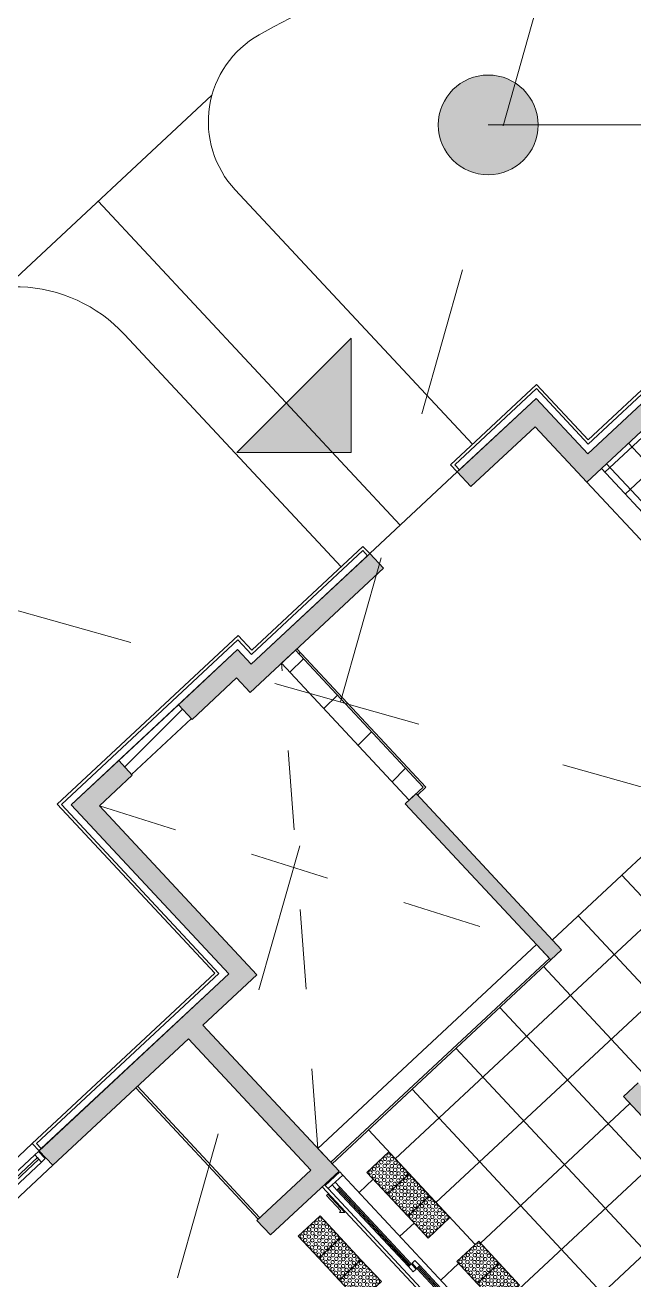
# Model space of a CAD drawing. Header units: millimetres. Extents: x -71377 to 516042, y -145869 to 441446.
# Drawn here: x 252281 to 258385, y 69439 to 82014 of the extents above; entities that cross this region are included whole.
import ezdxf

# ---------------------------------------------------------------- set-up
doc = ezdxf.new("R2010")
doc.units = ezdxf.units.MM
doc.header["$LTSCALE"] = 1000
doc.linetypes.add('_점선_M_', pattern=[3, 1.5, -1.5])
doc.linetypes.add('_점선_S_', pattern=[1.6, 0.8, -0.8])
for name, color, linetype, lineweight in [('06', 6, 'Continuous', 5), ('A-detl', 7, 'Continuous', 5), ('A-door', 4, 'Continuous', 5), ('A-door-hdln', 8, 'Continuous', 5), ('A-ele-8', 8, 'Continuous', 5), ('A-fnsh', 5, 'Continuous', 5), ('A-glas', 5, 'Continuous', 5), ('A-glas-hdln', 8, 'Continuous', 5), ('A-hat', 251, 'Continuous', 5), ('A-insu', 251, 'Continuous', 5), ('A-text-1', 3, 'Continuous', 5), ('A-text-2', 7, 'Continuous', 5), ('A-wind', 4, 'Continuous', 5), ('A-wind-hdln', 8, 'Continuous', 5), ('A_bwall', 3, 'Continuous', 5), ('A_cwall', 2, 'Continuous', 5), ('A_fnsh', 5, 'Continuous', 5), ('A_fnsh-4', 4, 'Continuous', 5), ('AA_dash_M_', 7, '_점선_M_', 5), ('AA_오픈', 8, '_점선_S_', 5), ('AA_점형블럭', 8, 'Continuous', 5), ('조경라인_dwg', 8, 'Continuous', 5)]:
    doc.layers.add(name, color=color, linetype=linetype, lineweight=lineweight)
pattern_1 = [(45, (165969.5, 243949.9), (-353.5534, 353.5534), [])]

# ---------------------------------------------------------------- blocks, each defined once
blk = doc.blocks.new('자동문편개형_로비폰_ - _A_ASD_24x23-7871171-지반층 배치도')
at = {"layer": 'A-detl', "lineweight": 9}
for p, q in [((-865, -125), (-1115, -125)), ((-1115, -125), (-1115, -145)), ((-905, -165), (-865, -125)), ((-1115, -145), (-905, -145)), ((-905, -145), (-905, -165))]:
    blk.add_line(p, q, dxfattribs=at)
at = {"layer": 'A-door'}
for p, q in [((-1155, 115), (-1200, 115)), ((-1200, 115), (-1200, -85)), ((-1155, -85), (-1155, 115)), ((-1085, 10), (-1155, 10)), ((-1155, 10), (-1155, -30)), ((-1085, -30), (-1085, 10)), ((35, 60), (-35, 60)), ((-35, 60), (-35, 20)), ((-35, 20), (35, 20)), ((35, 10), (-35, 10)), ((-35, 10), (-35, -30)), ((35, 20), (35, 60)), ((35, -30), (35, 10)), ((710, 90), (410, 90)), ((410, 90), (410, 60)), ((410, 60), (710, 60)), ((710, 60), (710, 90)), ((1155, 60), (1085, 60)), ((1085, 60), (1085, 20)), ((1085, 20), (1155, 20)), ((1200, 115), (1155, 115)), ((1155, 115), (1155, -85)), ((1155, 20), (1155, 60)), ((1200, -85), (1200, 115)), ((-1200, -85), (-1155, -85)), ((-1155, -30), (-1085, -30)), ((-35, -30), (35, -30)), ((1155, -85), (1200, -85))]:
    blk.add_line(p, q, dxfattribs=at)
at = {"layer": 'A-door-hdln'}
for p, q in [((-1155, 115), (1155, 115)), ((-35, 10), (-1085, 10)), ((410, 60), (35, 60)), ((35, 20), (1085, 20)), ((1085, 60), (710, 60)), ((-1155, -85), (1155, -85)), ((-1085, -30), (-35, -30))]:
    blk.add_line(p, q, dxfattribs=at)
at = {"layer": 'A-glas'}
for p, q in [((-35, -4), (-1085, -4)), ((-1085, -4), (-1085, -16)), ((-1085, -16), (-35, -16)), ((-35, -16), (-35, -4))]:
    blk.add_line(p, q, dxfattribs=at)
at = {"layer": 'A-glas-hdln'}
for p, q in [((1085, 46), (35, 46)), ((35, 34), (1085, 34))]:
    blk.add_line(p, q, dxfattribs=at)
blk = doc.blocks.new('점자블럭_원형_개수_ - 점자블럭_원형_개수_-V12-지반층 배치도')
at = {"layer": 'AA_점형블럭'}
for p, q in [((300, 0), (0, 0)), ((0, 0), (0, -300)), ((300, -300), (300, 0)), ((600, 0), (300, 0)), ((300, 0), (300, -300)), ((600, -300), (600, 0)), ((0, -300), (300, -300)), ((300, -300), (600, -300))]:
    blk.add_line(p, q, dxfattribs=at)
for centre, start, end in [((25, -25), 0, 180), ((25, -25), 0, 180), ((25, -25), 120, 180), ((25, -25), 120, 180), ((25, -25), 180, 360), ((25, -25), 180, 0), ((25, -25), 180, 360), ((25, -25), 180, 0), ((25, -75), 0, 180), ((25, -75), 0, 180), ((25, -75), 0, 180), ((25, -75), 0, 180), ((25, -75), 180, 360), ((25, -75), 180, 0), ((25, -75), 180, 360), ((25, -75), 180, 0), ((25, -125), 0, 180), ((25, -125), 0, 180), ((25, -125), 0, 180), ((25, -125), 0, 180), ((25, -125), 180, 360), ((25, -125), 180, 0), ((25, -125), 180, 360), ((25, -125), 180, 0), ((25, -25), 15, 90), ((25, -25), 15, 90), ((75, -25), 0, 180), ((75, -25), 0, 180), ((75, -25), 0, 180), ((75, -25), 0, 180), ((75, -25), 180, 360), ((75, -25), 180, 0), ((75, -25), 180, 360), ((75, -25), 180, 0), ((75, -75), 0, 180), ((75, -75), 0, 180), ((75, -75), 0, 180), ((75, -75), 0, 180), ((75, -75), 180, 360), ((75, -75), 180, 0), ((75, -75), 180, 360), ((75, -75), 180, 0), ((75, -125), 0, 180), ((75, -125), 0, 180), ((75, -125), 0, 180), ((75, -125), 0, 180), ((75, -125), 180, 360), ((75, -125), 180, 0), ((75, -125), 180, 360), ((75, -125), 180, 0), ((125, -25), 0, 180), ((125, -25), 0, 180), ((125, -25), 0, 180), ((125, -25), 0, 180), ((125, -25), 180, 360), ((125, -25), 180, 0), ((125, -25), 180, 360), ((125, -25), 180, 0), ((125, -75), 0, 180), ((125, -75), 0, 180), ((125, -75), 0, 180), ((125, -75), 0, 180), ((125, -75), 180, 360), ((125, -75), 180, 0), ((125, -75), 180, 360), ((125, -75), 180, 0), ((125, -125), 0, 180), ((125, -125), 0, 180), ((125, -125), 0, 180), ((125, -125), 0, 180), ((125, -125), 180, 360), ((125, -125), 180, 0), ((125, -125), 180, 360), ((125, -125), 180, 0), ((175, -25), 0, 180), ((175, -25), 0, 180), ((175, -25), 180, 360), ((175, -25), 180, 360), ((175, -75), 0, 180), ((175, -75), 0, 180), ((175, -75), 0, 180), ((175, -75), 0, 180), ((175, -75), 180, 360), ((175, -75), 180, 0), ((175, -75), 180, 360), ((175, -75), 180, 0), ((175, -125), 0, 180), ((175, -125), 0, 180), ((175, -125), 0, 180), ((175, -125), 0, 180), ((175, -125), 180, 360), ((175, -125), 180, 0), ((175, -125), 180, 360), ((175, -125), 180, 0), ((175, -25), 0, 150), ((175, -25), 0, 150), ((175, -25), 210, 240), ((175, -25), 210, 240), ((175, -25), 300, 0), ((175, -25), 300, 0), ((225, -25), 0, 180), ((225, -25), 0, 180), ((225, -25), 180, 360), ((225, -25), 180, 360), ((225, -75), 180, 360), ((225, -125), 180, 360), ((225, -75), 0, 180), ((225, -75), 0, 180), ((225, -75), 0, 180), ((225, -75), 0, 180), ((225, -75), 180, 360), ((225, -75), 180, 0), ((225, -75), 180, 0), ((225, -125), 0, 180), ((225, -125), 0, 180), ((225, -125), 0, 180), ((225, -125), 0, 180), ((225, -125), 180, 360), ((225, -125), 180, 0), ((225, -125), 180, 0), ((225, -25), 0, 150), ((225, -25), 0, 150), ((225, -25), 210, 240), ((225, -25), 210, 240), ((225, -25), 300, 0), ((225, -25), 300, 0), ((275, -25), 0, 180), ((275, -25), 0, 180), ((275, -25), 180, 360), ((275, -25), 180, 360), ((275, -75), 0, 180), ((275, -125), 0, 180), ((275, -75), 0, 180), ((275, -75), 0, 180), ((275, -75), 0, 180), ((275, -75), 180, 360), ((275, -75), 180, 0), ((275, -75), 180, 360), ((275, -75), 180, 0), ((275, -125), 0, 180), ((275, -125), 0, 180), ((275, -125), 0, 180), ((275, -125), 180, 360), ((275, -125), 180, 0), ((275, -125), 180, 360), ((275, -125), 180, 0), ((275, -25), 0, 150), ((275, -25), 0, 150), ((275, -25), 210, 240), ((275, -25), 210, 240), ((275, -25), 300, 0), ((275, -25), 300, 0), ((325, -25), 0, 180), ((325, -25), 90, 180), ((325, -25), 0, 180), ((325, -25), 90, 180), ((325, -25), 180, 360), ((325, -25), 180, 345), ((325, -25), 180, 360), ((325, -25), 180, 345), ((325, -75), 0, 180), ((325, -75), 180, 360), ((325, -125), 90, 180), ((325, -125), 0, 180), ((325, -125), 180, 360), ((325, -125), 180, 345), ((325, -75), 0, 180), ((325, -75), 90, 180), ((325, -75), 90, 180), ((325, -75), 180, 345), ((325, -75), 180, 360), ((325, -75), 180, 345), ((325, -125), 0, 180), ((325, -125), 90, 180), ((325, -125), 180, 360), ((325, -125), 180, 345), ((325, -25), 30, 60), ((325, -25), 30, 60), ((325, -75), 30, 60), ((325, -75), 30, 60), ((325, -125), 30, 60), ((325, -125), 30, 60), ((375, -25), 0, 180), ((375, -25), 90, 180), ((375, -25), 0, 180), ((375, -25), 90, 180), ((375, -25), 180, 360), ((375, -25), 180, 345), ((375, -25), 180, 360), ((375, -25), 180, 345), ((375, -75), 0, 180), ((375, -75), 0, 180), ((375, -125), 0, 180), ((375, -125), 180, 360), ((375, -75), 90, 180), ((375, -75), 90, 180), ((375, -75), 180, 360), ((375, -75), 180, 345), ((375, -75), 180, 360), ((375, -75), 180, 345), ((375, -125), 0, 180), ((375, -125), 90, 180), ((375, -125), 90, 180), ((375, -125), 180, 360), ((375, -125), 180, 345), ((375, -125), 180, 345), ((375, -25), 30, 60), ((375, -25), 30, 60), ((375, -75), 30, 60), ((375, -75), 30, 60), ((375, -125), 30, 60), ((375, -125), 30, 60), ((425, -25), 0, 180), ((425, -25), 90, 180), ((425, -25), 0, 180), ((425, -25), 90, 180), ((425, -25), 180, 360), ((425, -25), 180, 345), ((425, -25), 180, 0), ((425, -25), 180, 345), ((425, -75), 0, 180), ((425, -75), 0, 180), ((425, -125), 0, 180), ((425, -125), 0, 180), ((425, -75), 90, 180), ((425, -75), 90, 180), ((425, -75), 180, 360), ((425, -75), 180, 345), ((425, -75), 180, 0), ((425, -75), 180, 345), ((425, -125), 90, 180), ((425, -125), 90, 180), ((425, -125), 180, 360), ((425, -125), 180, 345), ((425, -125), 180, 360), ((425, -125), 180, 345), ((425, -25), 30, 60), ((425, -25), 30, 60), ((425, -75), 30, 60), ((425, -75), 30, 60), ((425, -125), 30, 60), ((425, -125), 30, 60), ((475, -25), 0, 180), ((475, -25), 90, 180), ((475, -25), 0, 180), ((475, -25), 90, 180), ((475, -25), 180, 360), ((475, -25), 180, 345), ((475, -25), 180, 360), ((475, -25), 180, 345), ((475, -75), 0, 180), ((475, -75), 90, 180), ((475, -75), 0, 180), ((475, -75), 90, 180), ((475, -75), 180, 360), ((475, -75), 180, 345), ((475, -75), 180, 360), ((475, -75), 180, 345), ((475, -125), 0, 180), ((475, -125), 90, 180), ((475, -125), 0, 180), ((475, -125), 90, 180), ((475, -125), 180, 360), ((475, -125), 180, 345), ((475, -125), 180, 360), ((475, -125), 180, 345), ((475, -25), 30, 60), ((475, -25), 30, 60), ((475, -75), 30, 60), ((475, -75), 30, 60), ((475, -125), 30, 60), ((475, -125), 30, 60), ((525, -25), 0, 180), ((525, -25), 90, 180), ((525, -25), 0, 180), ((525, -25), 90, 180), ((525, -25), 180, 360), ((525, -25), 180, 345), ((525, -25), 180, 360), ((525, -25), 180, 345), ((525, -75), 0, 180), ((525, -75), 90, 180), ((525, -75), 0, 180), ((525, -75), 90, 180), ((525, -75), 180, 360), ((525, -75), 180, 345), ((525, -75), 180, 360), ((525, -75), 180, 345), ((525, -125), 0, 180), ((525, -125), 90, 180), ((525, -125), 0, 180), ((525, -125), 90, 180), ((525, -125), 180, 360), ((525, -125), 180, 345), ((525, -125), 180, 360), ((525, -125), 180, 345), ((525, -25), 30, 60), ((525, -25), 30, 60), ((525, -75), 30, 60), ((525, -75), 30, 60), ((525, -125), 30, 60), ((525, -125), 30, 60), ((575, -25), 0, 180), ((575, -25), 90, 180), ((575, -25), 0, 180), ((575, -25), 90, 180), ((575, -25), 180, 360), ((575, -25), 180, 345), ((575, -25), 180, 360), ((575, -25), 180, 345), ((575, -75), 0, 180), ((575, -75), 0, 180), ((575, -125), 90, 180), ((575, -75), 90, 180), ((575, -75), 90, 180), ((575, -75), 180, 360), ((575, -75), 180, 345), ((575, -75), 180, 360), ((575, -75), 180, 345), ((575, -125), 0, 180), ((575, -125), 90, 180), ((575, -125), 0, 180), ((575, -125), 180, 360), ((575, -125), 180, 345), ((575, -125), 180, 360), ((575, -125), 180, 345), ((575, -25), 30, 60), ((575, -25), 30, 60), ((575, -75), 30, 60), ((575, -75), 30, 60), ((575, -125), 30, 60), ((575, -125), 30, 60), ((25, -175), 0, 180), ((25, -175), 0, 180), ((25, -175), 135, 180), ((25, -175), 135, 180), ((25, -175), 180, 360), ((25, -175), 180, 315), ((25, -175), 180, 360), ((25, -175), 180, 315), ((25, -225), 0, 180), ((25, -225), 0, 180), ((25, -225), 135, 180), ((25, -225), 135, 180), ((25, -225), 180, 360), ((25, -225), 180, 315), ((25, -225), 180, 360), ((25, -225), 180, 315), ((25, -175), 30, 105), ((25, -175), 30, 105), ((25, -225), 30, 105), ((25, -225), 30, 105), ((75, -175), 0, 180), ((75, -175), 0, 180), ((75, -175), 0, 180), ((75, -175), 0, 180), ((75, -175), 180, 360), ((75, -175), 180, 0), ((75, -175), 180, 360), ((75, -175), 180, 0), ((75, -225), 0, 180), ((75, -225), 0, 180), ((75, -225), 0, 180), ((75, -225), 0, 180), ((75, -225), 180, 360), ((75, -225), 180, 0), ((75, -225), 180, 360), ((75, -225), 180, 360), ((125, -175), 0, 180), ((125, -175), 0, 180), ((125, -175), 0, 180), ((125, -175), 0, 180), ((125, -175), 180, 360), ((125, -175), 180, 0), ((125, -175), 180, 360), ((125, -175), 180, 0), ((125, -225), 0, 180), ((125, -225), 0, 180), ((125, -225), 0, 180), ((125, -225), 0, 180), ((125, -225), 180, 360), ((125, -225), 180, 0), ((125, -225), 180, 360), ((125, -225), 180, 0), ((175, -175), 0, 180), ((175, -175), 0, 180), ((175, -175), 0, 180), ((175, -175), 0, 180), ((175, -175), 180, 360), ((175, -175), 180, 0), ((175, -175), 180, 360), ((175, -175), 180, 0), ((175, -225), 0, 180), ((175, -225), 0, 180), ((175, -225), 0, 180), ((175, -225), 0, 180), ((175, -225), 180, 360), ((175, -225), 180, 360), ((175, -225), 180, 360), ((175, -225), 180, 0), ((225, -175), 0, 180), ((225, -175), 0, 180), ((225, -175), 0, 180), ((225, -175), 0, 180), ((225, -175), 180, 360), ((225, -175), 180, 0), ((225, -175), 180, 360), ((225, -175), 180, 0), ((225, -225), 0, 180), ((225, -225), 0, 180), ((225, -225), 0, 180), ((225, -225), 0, 180), ((225, -225), 180, 360), ((225, -225), 180, 0), ((225, -225), 180, 360), ((225, -225), 180, 0), ((275, -175), 0, 180), ((275, -175), 0, 180), ((275, -175), 0, 180), ((275, -175), 0, 180), ((275, -175), 180, 360), ((275, -175), 180, 0), ((275, -175), 180, 360), ((275, -175), 180, 360), ((275, -225), 0, 180), ((275, -225), 0, 180), ((275, -225), 0, 180), ((275, -225), 0, 180), ((275, -225), 180, 360), ((275, -225), 180, 0), ((275, -225), 180, 360), ((275, -225), 180, 0), ((325, -175), 180, 360), ((325, -175), 180, 0), ((325, -175), 0, 180), ((325, -175), 0, 180), ((325, -175), 0, 180), ((325, -175), 0, 180), ((325, -175), 180, 360), ((325, -175), 180, 360), ((325, -225), 0, 180), ((325, -225), 0, 180), ((325, -225), 0, 180), ((325, -225), 0, 180), ((325, -225), 180, 360), ((325, -225), 180, 0), ((325, -225), 180, 360), ((325, -225), 180, 0), ((375, -175), 0, 180), ((375, -175), 0, 180), ((375, -175), 0, 180), ((375, -175), 180, 0), ((375, -175), 180, 360), ((375, -175), 0, 180), ((375, -175), 180, 360), ((375, -175), 180, 360), ((375, -225), 0, 180), ((375, -225), 0, 180), ((375, -225), 0, 180), ((375, -225), 0, 180), ((375, -225), 180, 360), ((375, -225), 180, 360), ((375, -225), 180, 360), ((375, -225), 180, 0), ((425, -175), 0, 180), ((425, -175), 0, 180), ((425, -175), 0, 180), ((425, -175), 180, 360), ((425, -175), 180, 0), ((425, -175), 180, 360), ((425, -175), 180, 0), ((425, -175), 0, 180), ((425, -225), 0, 180), ((425, -225), 0, 180), ((425, -225), 0, 180), ((425, -225), 0, 180), ((425, -225), 180, 360), ((425, -225), 180, 0), ((425, -225), 180, 360), ((425, -225), 180, 0), ((475, -175), 0, 180), ((475, -175), 0, 180), ((475, -175), 0, 180), ((475, -175), 0, 180), ((475, -175), 180, 360), ((475, -175), 180, 0), ((475, -175), 180, 360), ((475, -175), 180, 0), ((475, -225), 0, 180), ((475, -225), 0, 180), ((475, -225), 0, 180), ((475, -225), 0, 180), ((475, -225), 180, 360), ((475, -225), 180, 360), ((475, -225), 180, 360), ((475, -225), 180, 0), ((525, -175), 0, 180), ((525, -175), 0, 180), ((525, -175), 0, 180), ((525, -175), 0, 180), ((525, -175), 180, 360), ((525, -175), 180, 0), ((525, -175), 180, 360), ((525, -175), 180, 0), ((525, -225), 0, 180), ((525, -225), 0, 180), ((525, -225), 0, 180), ((525, -225), 0, 180), ((525, -225), 180, 360), ((525, -225), 180, 0), ((525, -225), 180, 360), ((525, -225), 180, 0), ((575, -175), 0, 180), ((575, -175), 0, 180), ((575, -175), 0, 180), ((575, -175), 0, 180), ((575, -175), 180, 360), ((575, -175), 180, 360), ((575, -175), 180, 360), ((575, -175), 180, 360), ((575, -225), 0, 180), ((575, -225), 0, 180), ((575, -225), 0, 180), ((575, -225), 0, 180), ((575, -225), 180, 360), ((575, -225), 180, 0), ((575, -225), 180, 360), ((575, -225), 180, 0), ((25, -275), 0, 180), ((25, -275), 0, 180), ((25, -275), 135, 180), ((25, -275), 135, 180), ((25, -275), 180, 360), ((25, -275), 180, 315), ((25, -275), 180, 360), ((25, -275), 180, 315), ((25, -275), 30, 105), ((25, -275), 30, 105), ((75, -275), 0, 180), ((75, -275), 0, 180), ((75, -275), 0, 180), ((75, -275), 0, 180), ((75, -275), 180, 360), ((75, -275), 180, 0), ((75, -275), 180, 360), ((75, -275), 180, 360), ((125, -275), 0, 180), ((125, -275), 0, 180), ((125, -275), 0, 180), ((125, -275), 0, 180), ((125, -275), 180, 360), ((125, -275), 180, 0), ((125, -275), 180, 360), ((125, -275), 180, 0), ((175, -275), 0, 180), ((175, -275), 0, 180), ((175, -275), 0, 180), ((175, -275), 0, 180), ((175, -275), 180, 360), ((175, -275), 180, 0), ((175, -275), 180, 360), ((175, -275), 180, 0), ((225, -275), 0, 180), ((225, -275), 0, 180), ((225, -275), 0, 180), ((225, -275), 0, 180), ((225, -275), 180, 360), ((225, -275), 180, 0), ((225, -275), 180, 360), ((225, -275), 180, 0), ((275, -275), 0, 180), ((275, -275), 0, 180), ((275, -275), 0, 180), ((275, -275), 0, 180), ((275, -275), 180, 360), ((275, -275), 180, 0), ((275, -275), 180, 360), ((275, -275), 180, 360), ((325, -275), 0, 180), ((325, -275), 0, 180), ((325, -275), 0, 180), ((325, -275), 0, 180), ((325, -275), 180, 360), ((325, -275), 180, 360), ((325, -275), 180, 360), ((325, -275), 180, 0), ((375, -275), 0, 180), ((375, -275), 0, 180), ((375, -275), 0, 180), ((375, -275), 0, 180), ((375, -275), 180, 360), ((375, -275), 180, 0), ((375, -275), 180, 360), ((375, -275), 180, 0), ((425, -275), 0, 180), ((425, -275), 0, 180), ((425, -275), 0, 180), ((425, -275), 0, 180), ((425, -275), 180, 360), ((425, -275), 180, 0), ((425, -275), 180, 360), ((425, -275), 180, 0), ((475, -275), 0, 180), ((475, -275), 0, 180), ((475, -275), 0, 180), ((475, -275), 0, 180), ((475, -275), 180, 360), ((475, -275), 180, 0), ((475, -275), 180, 360), ((475, -275), 180, 0), ((525, -275), 0, 180), ((525, -275), 0, 180), ((525, -275), 0, 180), ((525, -275), 0, 180), ((525, -275), 180, 360), ((525, -275), 180, 360), ((525, -275), 180, 360), ((525, -275), 180, 360), ((575, -275), 0, 180), ((575, -275), 0, 180), ((575, -275), 0, 180), ((575, -275), 0, 180), ((575, -275), 180, 360), ((575, -275), 180, 0), ((575, -275), 180, 360), ((575, -275), 180, 360)]:
    blk.add_arc(centre, 17.5, start, end, dxfattribs=at)
blk = doc.blocks.new('점자블럭_원형_개수_ - 점자블럭_원형_개수_-V17-지반층 배치도')
at = {"layer": 'AA_점형블럭'}
for p, q in [((300, 0), (0, 0)), ((0, 0), (0, -300)), ((300, -300), (300, 0)), ((600, 0), (300, 0)), ((300, 0), (300, -300)), ((600, -300), (600, 0)), ((900, 0), (600, 0)), ((600, 0), (600, -300)), ((900, -300), (900, 0)), ((0, -300), (300, -300)), ((300, -300), (600, -300)), ((600, -300), (900, -300))]:
    blk.add_line(p, q, dxfattribs=at)
for centre, start, end in [((25, -25), 0, 180), ((25, -25), 0, 180), ((25, -25), 120, 180), ((25, -25), 120, 180), ((25, -25), 180, 360), ((25, -25), 180, 0), ((25, -25), 180, 360), ((25, -25), 180, 0), ((25, -75), 0, 180), ((25, -75), 0, 180), ((25, -75), 0, 180), ((25, -75), 0, 180), ((25, -75), 180, 360), ((25, -75), 180, 0), ((25, -75), 180, 360), ((25, -75), 180, 0), ((25, -125), 0, 180), ((25, -125), 0, 180), ((25, -125), 0, 180), ((25, -125), 0, 180), ((25, -125), 180, 360), ((25, -125), 180, 0), ((25, -125), 180, 360), ((25, -125), 180, 0), ((25, -25), 15, 90), ((25, -25), 15, 90), ((75, -25), 0, 180), ((75, -25), 0, 180), ((75, -25), 0, 180), ((75, -25), 0, 180), ((75, -25), 180, 360), ((75, -25), 180, 0), ((75, -25), 180, 360), ((75, -25), 180, 0), ((75, -75), 0, 180), ((75, -75), 0, 180), ((75, -75), 0, 180), ((75, -75), 0, 180), ((75, -75), 180, 360), ((75, -75), 180, 0), ((75, -75), 180, 360), ((75, -75), 180, 0), ((75, -125), 0, 180), ((75, -125), 0, 180), ((75, -125), 0, 180), ((75, -125), 0, 180), ((75, -125), 180, 360), ((75, -125), 180, 0), ((75, -125), 180, 360), ((75, -125), 180, 0), ((125, -25), 0, 180), ((125, -25), 0, 180), ((125, -25), 0, 180), ((125, -25), 0, 180), ((125, -25), 180, 360), ((125, -25), 180, 0), ((125, -25), 180, 360), ((125, -25), 180, 0), ((125, -75), 0, 180), ((125, -75), 0, 180), ((125, -75), 0, 180), ((125, -75), 0, 180), ((125, -75), 180, 360), ((125, -75), 180, 0), ((125, -75), 180, 360), ((125, -75), 180, 0), ((125, -125), 0, 180), ((125, -125), 0, 180), ((125, -125), 0, 180), ((125, -125), 0, 180), ((125, -125), 180, 360), ((125, -125), 180, 0), ((125, -125), 180, 360), ((125, -125), 180, 0), ((175, -25), 0, 180), ((175, -25), 0, 180), ((175, -25), 180, 360), ((175, -25), 180, 360), ((175, -75), 0, 180), ((175, -75), 0, 180), ((175, -75), 0, 180), ((175, -75), 0, 180), ((175, -75), 180, 360), ((175, -75), 180, 0), ((175, -75), 180, 360), ((175, -75), 180, 0), ((175, -125), 0, 180), ((175, -125), 0, 180), ((175, -125), 0, 180), ((175, -125), 0, 180), ((175, -125), 180, 360), ((175, -125), 180, 0), ((175, -125), 180, 360), ((175, -125), 180, 0), ((175, -25), 0, 150), ((175, -25), 0, 150), ((175, -25), 210, 240), ((175, -25), 210, 240), ((175, -25), 300, 0), ((175, -25), 300, 0), ((225, -25), 0, 180), ((225, -25), 0, 180), ((225, -25), 180, 360), ((225, -25), 180, 360), ((225, -75), 180, 360), ((225, -125), 180, 360), ((225, -75), 0, 180), ((225, -75), 0, 180), ((225, -75), 0, 180), ((225, -75), 0, 180), ((225, -75), 180, 360), ((225, -75), 180, 0), ((225, -75), 180, 0), ((225, -125), 0, 180), ((225, -125), 0, 180), ((225, -125), 0, 180), ((225, -125), 0, 180), ((225, -125), 180, 360), ((225, -125), 180, 0), ((225, -125), 180, 0), ((225, -25), 0, 150), ((225, -25), 0, 150), ((225, -25), 210, 240), ((225, -25), 210, 240), ((225, -25), 300, 0), ((225, -25), 300, 0), ((275, -25), 0, 180), ((275, -25), 0, 180), ((275, -25), 180, 360), ((275, -25), 180, 360), ((275, -75), 0, 180), ((275, -125), 0, 180), ((275, -75), 0, 180), ((275, -75), 0, 180), ((275, -75), 0, 180), ((275, -75), 180, 360), ((275, -75), 180, 0), ((275, -75), 180, 360), ((275, -75), 180, 0), ((275, -125), 0, 180), ((275, -125), 0, 180), ((275, -125), 0, 180), ((275, -125), 180, 360), ((275, -125), 180, 0), ((275, -125), 180, 360), ((275, -125), 180, 0), ((275, -25), 0, 150), ((275, -25), 0, 150), ((275, -25), 210, 240), ((275, -25), 210, 240), ((275, -25), 300, 0), ((275, -25), 300, 0), ((325, -25), 0, 180), ((325, -25), 90, 180), ((325, -25), 0, 180), ((325, -25), 90, 180), ((325, -25), 180, 360), ((325, -25), 180, 345), ((325, -25), 180, 360), ((325, -25), 180, 345), ((325, -75), 0, 180), ((325, -75), 180, 360), ((325, -125), 90, 180), ((325, -125), 0, 180), ((325, -125), 180, 360), ((325, -125), 180, 345), ((325, -75), 0, 180), ((325, -75), 90, 180), ((325, -75), 90, 180), ((325, -75), 180, 345), ((325, -75), 180, 360), ((325, -75), 180, 345), ((325, -125), 0, 180), ((325, -125), 90, 180), ((325, -125), 180, 360), ((325, -125), 180, 345), ((325, -25), 30, 60), ((325, -25), 30, 60), ((325, -75), 30, 60), ((325, -75), 30, 60), ((325, -125), 30, 60), ((325, -125), 30, 60), ((375, -25), 0, 180), ((375, -25), 90, 180), ((375, -25), 0, 180), ((375, -25), 90, 180), ((375, -25), 180, 360), ((375, -25), 180, 345), ((375, -25), 180, 360), ((375, -25), 180, 345), ((375, -75), 0, 180), ((375, -75), 0, 180), ((375, -125), 0, 180), ((375, -125), 180, 360), ((375, -75), 90, 180), ((375, -75), 90, 180), ((375, -75), 180, 360), ((375, -75), 180, 345), ((375, -75), 180, 360), ((375, -75), 180, 345), ((375, -125), 0, 180), ((375, -125), 90, 180), ((375, -125), 90, 180), ((375, -125), 180, 360), ((375, -125), 180, 345), ((375, -125), 180, 345), ((375, -25), 30, 60), ((375, -25), 30, 60), ((375, -75), 30, 60), ((375, -75), 30, 60), ((375, -125), 30, 60), ((375, -125), 30, 60), ((425, -25), 0, 180), ((425, -25), 90, 180), ((425, -25), 0, 180), ((425, -25), 90, 180), ((425, -25), 180, 360), ((425, -25), 180, 345), ((425, -25), 180, 0), ((425, -25), 180, 345), ((425, -75), 0, 180), ((425, -75), 0, 180), ((425, -125), 0, 180), ((425, -125), 0, 180), ((425, -75), 90, 180), ((425, -75), 90, 180), ((425, -75), 180, 360), ((425, -75), 180, 345), ((425, -75), 180, 0), ((425, -75), 180, 345), ((425, -125), 90, 180), ((425, -125), 90, 180), ((425, -125), 180, 360), ((425, -125), 180, 345), ((425, -125), 180, 360), ((425, -125), 180, 345), ((425, -25), 30, 60), ((425, -25), 30, 60), ((425, -75), 30, 60), ((425, -75), 30, 60), ((425, -125), 30, 60), ((425, -125), 30, 60), ((475, -25), 0, 180), ((475, -25), 90, 180), ((475, -25), 0, 180), ((475, -25), 90, 180), ((475, -25), 180, 360), ((475, -25), 180, 345), ((475, -25), 180, 360), ((475, -25), 180, 345), ((475, -75), 0, 180), ((475, -75), 90, 180), ((475, -75), 0, 180), ((475, -75), 90, 180), ((475, -75), 180, 360), ((475, -75), 180, 345), ((475, -75), 180, 360), ((475, -75), 180, 345), ((475, -125), 0, 180), ((475, -125), 90, 180), ((475, -125), 0, 180), ((475, -125), 90, 180), ((475, -125), 180, 360), ((475, -125), 180, 345), ((475, -125), 180, 360), ((475, -125), 180, 345), ((475, -25), 30, 60), ((475, -25), 30, 60), ((475, -75), 30, 60), ((475, -75), 30, 60), ((475, -125), 30, 60), ((475, -125), 30, 60), ((525, -25), 0, 180), ((525, -25), 90, 180), ((525, -25), 0, 180), ((525, -25), 90, 180), ((525, -25), 180, 360), ((525, -25), 180, 345), ((525, -25), 180, 360), ((525, -25), 180, 345), ((525, -75), 0, 180), ((525, -75), 90, 180), ((525, -75), 0, 180), ((525, -75), 90, 180), ((525, -75), 180, 360), ((525, -75), 180, 345), ((525, -75), 180, 360), ((525, -75), 180, 345), ((525, -125), 0, 180), ((525, -125), 90, 180), ((525, -125), 0, 180), ((525, -125), 90, 180), ((525, -125), 180, 360), ((525, -125), 180, 345), ((525, -125), 180, 360), ((525, -125), 180, 345), ((525, -25), 30, 60), ((525, -25), 30, 60), ((525, -75), 30, 60), ((525, -75), 30, 60), ((525, -125), 30, 60), ((525, -125), 30, 60), ((575, -25), 0, 180), ((575, -25), 90, 180), ((575, -25), 0, 180), ((575, -25), 90, 180), ((575, -25), 180, 360), ((575, -25), 180, 345), ((575, -25), 180, 360), ((575, -25), 180, 345), ((575, -75), 0, 180), ((575, -75), 0, 180), ((575, -125), 90, 180), ((575, -75), 90, 180), ((575, -75), 90, 180), ((575, -75), 180, 360), ((575, -75), 180, 345), ((575, -75), 180, 360), ((575, -75), 180, 345), ((575, -125), 0, 180), ((575, -125), 90, 180), ((575, -125), 0, 180), ((575, -125), 180, 360), ((575, -125), 180, 345), ((575, -125), 180, 360), ((575, -125), 180, 345), ((575, -25), 30, 60), ((575, -25), 30, 60), ((575, -75), 30, 60), ((575, -75), 30, 60), ((575, -125), 30, 60), ((575, -125), 30, 60), ((625, -25), 0, 180), ((625, -25), 0, 180), ((625, -25), 165, 180), ((625, -25), 165, 180), ((625, -25), 180, 360), ((625, -25), 180, 240), ((625, -25), 180, 360), ((625, -25), 180, 240), ((625, -75), 0, 180), ((625, -75), 0, 180), ((625, -125), 0, 180), ((625, -75), 0, 165), ((625, -75), 0, 165), ((625, -75), 180, 360), ((625, -75), 180, 360), ((625, -125), 0, 180), ((625, -125), 0, 165), ((625, -125), 0, 165), ((625, -125), 180, 360), ((625, -125), 180, 0), ((625, -75), 210, 240), ((625, -75), 210, 240), ((625, -25), 0, 120), ((625, -25), 0, 120), ((625, -25), 255, 0), ((625, -25), 255, 0), ((625, -75), 255, 0), ((625, -75), 255, 0), ((625, -125), 255, 360), ((625, -125), 255, 0), ((675, -25), 0, 180), ((675, -25), 0, 180), ((675, -25), 0, 180), ((675, -25), 0, 180), ((675, -25), 180, 360), ((675, -25), 180, 0), ((675, -25), 180, 360), ((675, -25), 180, 0), ((675, -125), 0, 180), ((675, -75), 0, 180), ((675, -75), 0, 180), ((675, -75), 0, 180), ((675, -75), 0, 180), ((675, -75), 180, 360), ((675, -75), 180, 0), ((675, -75), 180, 360), ((675, -75), 180, 0), ((675, -125), 0, 180), ((675, -125), 0, 180), ((675, -125), 0, 180), ((675, -125), 180, 360), ((675, -125), 180, 360), ((675, -125), 180, 360), ((675, -125), 180, 360), ((725, -25), 0, 180), ((725, -25), 0, 180), ((725, -25), 0, 180), ((725, -25), 0, 180), ((725, -25), 180, 360), ((725, -25), 180, 0), ((725, -25), 180, 360), ((725, -25), 180, 360), ((725, -75), 180, 360), ((725, -75), 180, 360), ((725, -125), 180, 360), ((725, -75), 0, 180), ((725, -75), 0, 180), ((725, -75), 0, 180), ((725, -75), 0, 180), ((725, -75), 180, 360), ((725, -75), 180, 0), ((725, -125), 0, 180), ((725, -125), 0, 180), ((725, -125), 0, 180), ((725, -125), 0, 180), ((725, -125), 180, 360), ((725, -125), 180, 360), ((725, -125), 180, 0), ((775, -25), 0, 180), ((775, -25), 0, 180), ((775, -25), 0, 180), ((775, -25), 180, 0), ((775, -25), 180, 360), ((775, -25), 180, 0), ((775, -75), 0, 180), ((775, -75), 0, 180), ((775, -125), 0, 180), ((775, -125), 180, 0), ((775, -25), 0, 180), ((775, -25), 180, 0), ((775, -75), 0, 180), ((775, -75), 0, 180), ((775, -75), 180, 360), ((775, -75), 180, 0), ((775, -75), 180, 360), ((775, -75), 180, 0), ((775, -125), 0, 180), ((775, -125), 0, 180), ((775, -125), 0, 180), ((775, -125), 180, 360), ((775, -125), 180, 0), ((775, -125), 180, 0), ((825, -25), 0, 180), ((825, -25), 0, 180), ((825, -25), 0, 180), ((825, -25), 180, 360), ((825, -25), 180, 0), ((825, -25), 180, 360), ((825, -25), 180, 360), ((825, -75), 0, 180), ((825, -75), 0, 180), ((825, -75), 180, 360), ((825, -125), 0, 180), ((825, -125), 0, 180), ((825, -125), 180, 360), ((825, -125), 180, 0), ((825, -125), 180, 360), ((825, -125), 180, 0), ((825, -25), 0, 180), ((825, -75), 0, 180), ((825, -75), 0, 180), ((825, -75), 180, 360), ((825, -75), 180, 360), ((825, -75), 180, 360), ((825, -125), 0, 180), ((825, -125), 0, 180), ((875, -25), 0, 180), ((875, -25), 0, 180), ((875, -25), 0, 180), ((875, -25), 180, 360), ((875, -25), 180, 360), ((875, -25), 180, 360), ((875, -25), 180, 360), ((875, -75), 0, 180), ((875, -75), 0, 180), ((875, -75), 180, 360), ((875, -75), 180, 0), ((875, -125), 0, 180), ((875, -125), 0, 180), ((875, -125), 180, 360), ((875, -125), 180, 0), ((875, -25), 0, 180), ((875, -75), 0, 180), ((875, -75), 0, 180), ((875, -75), 180, 0), ((875, -75), 180, 360), ((875, -125), 0, 180), ((875, -125), 0, 180), ((875, -125), 180, 360), ((875, -125), 180, 360), ((25, -175), 0, 180), ((25, -175), 0, 180), ((25, -175), 135, 180), ((25, -175), 135, 180), ((25, -175), 180, 360), ((25, -175), 180, 315), ((25, -175), 180, 360), ((25, -175), 180, 315), ((25, -225), 0, 180), ((25, -225), 0, 180), ((25, -225), 135, 180), ((25, -225), 135, 180), ((25, -225), 180, 360), ((25, -225), 180, 315), ((25, -225), 180, 360), ((25, -225), 180, 315), ((25, -175), 30, 105), ((25, -175), 30, 105), ((25, -225), 30, 105), ((25, -225), 30, 105), ((75, -175), 0, 180), ((75, -175), 0, 180), ((75, -175), 0, 180), ((75, -175), 0, 180), ((75, -175), 180, 360), ((75, -175), 180, 0), ((75, -175), 180, 360), ((75, -175), 180, 0), ((75, -225), 0, 180), ((75, -225), 0, 180), ((75, -225), 0, 180), ((75, -225), 0, 180), ((75, -225), 180, 360), ((75, -225), 180, 0), ((75, -225), 180, 360), ((75, -225), 180, 360), ((125, -175), 0, 180), ((125, -175), 0, 180), ((125, -175), 0, 180), ((125, -175), 0, 180), ((125, -175), 180, 360), ((125, -175), 180, 0), ((125, -175), 180, 360), ((125, -175), 180, 0), ((125, -225), 0, 180), ((125, -225), 0, 180), ((125, -225), 0, 180), ((125, -225), 0, 180), ((125, -225), 180, 360), ((125, -225), 180, 0), ((125, -225), 180, 360), ((125, -225), 180, 0), ((175, -175), 0, 180), ((175, -175), 0, 180), ((175, -175), 0, 180), ((175, -175), 0, 180), ((175, -175), 180, 360), ((175, -175), 180, 0), ((175, -175), 180, 360), ((175, -175), 180, 0), ((175, -225), 0, 180), ((175, -225), 0, 180), ((175, -225), 0, 180), ((175, -225), 0, 180), ((175, -225), 180, 360), ((175, -225), 180, 360), ((175, -225), 180, 360), ((175, -225), 180, 0), ((225, -175), 0, 180), ((225, -175), 0, 180), ((225, -175), 0, 180), ((225, -175), 0, 180), ((225, -175), 180, 360), ((225, -175), 180, 0), ((225, -175), 180, 360), ((225, -175), 180, 0), ((225, -225), 0, 180), ((225, -225), 0, 180), ((225, -225), 0, 180), ((225, -225), 0, 180), ((225, -225), 180, 360), ((225, -225), 180, 0), ((225, -225), 180, 360), ((225, -225), 180, 0), ((275, -175), 0, 180), ((275, -175), 0, 180), ((275, -175), 0, 180), ((275, -175), 0, 180), ((275, -175), 180, 360), ((275, -175), 180, 0), ((275, -175), 180, 360), ((275, -175), 180, 360), ((275, -225), 0, 180), ((275, -225), 0, 180), ((275, -225), 0, 180), ((275, -225), 0, 180), ((275, -225), 180, 360), ((275, -225), 180, 0), ((275, -225), 180, 360), ((275, -225), 180, 0), ((325, -175), 180, 360), ((325, -175), 180, 0), ((325, -175), 0, 180), ((325, -175), 0, 180), ((325, -175), 0, 180), ((325, -175), 0, 180), ((325, -175), 180, 360), ((325, -175), 180, 360), ((325, -225), 0, 180), ((325, -225), 0, 180), ((325, -225), 0, 180), ((325, -225), 0, 180), ((325, -225), 180, 360), ((325, -225), 180, 0), ((325, -225), 180, 360), ((325, -225), 180, 0), ((375, -175), 0, 180), ((375, -175), 0, 180), ((375, -175), 0, 180), ((375, -175), 180, 0), ((375, -175), 180, 360), ((375, -175), 0, 180), ((375, -175), 180, 360), ((375, -175), 180, 360), ((375, -225), 0, 180), ((375, -225), 0, 180), ((375, -225), 0, 180), ((375, -225), 0, 180), ((375, -225), 180, 360), ((375, -225), 180, 360), ((375, -225), 180, 360), ((375, -225), 180, 0), ((425, -175), 0, 180), ((425, -175), 0, 180), ((425, -175), 0, 180), ((425, -175), 180, 360), ((425, -175), 180, 0), ((425, -175), 180, 360), ((425, -175), 180, 0), ((425, -175), 0, 180), ((425, -225), 0, 180), ((425, -225), 0, 180), ((425, -225), 0, 180), ((425, -225), 0, 180), ((425, -225), 180, 360), ((425, -225), 180, 0), ((425, -225), 180, 360), ((425, -225), 180, 0), ((475, -175), 0, 180), ((475, -175), 0, 180), ((475, -175), 0, 180), ((475, -175), 0, 180), ((475, -175), 180, 360), ((475, -175), 180, 0), ((475, -175), 180, 360), ((475, -175), 180, 0), ((475, -225), 0, 180), ((475, -225), 0, 180), ((475, -225), 0, 180), ((475, -225), 0, 180), ((475, -225), 180, 360), ((475, -225), 180, 360), ((475, -225), 180, 360), ((475, -225), 180, 0), ((525, -175), 0, 180), ((525, -175), 0, 180), ((525, -175), 0, 180), ((525, -175), 0, 180), ((525, -175), 180, 360), ((525, -175), 180, 0), ((525, -175), 180, 360), ((525, -175), 180, 0), ((525, -225), 0, 180), ((525, -225), 0, 180), ((525, -225), 0, 180), ((525, -225), 0, 180), ((525, -225), 180, 360), ((525, -225), 180, 0), ((525, -225), 180, 360), ((525, -225), 180, 0), ((575, -175), 0, 180), ((575, -175), 0, 180), ((575, -175), 0, 180), ((575, -175), 0, 180), ((575, -175), 180, 360), ((575, -175), 180, 360), ((575, -175), 180, 360), ((575, -175), 180, 360), ((575, -225), 0, 180), ((575, -225), 0, 180), ((575, -225), 0, 180), ((575, -225), 0, 180), ((575, -225), 180, 360), ((575, -225), 180, 0), ((575, -225), 180, 360), ((575, -225), 180, 0), ((625, -175), 0, 180), ((625, -175), 0, 180), ((625, -175), 165, 180), ((625, -175), 165, 180), ((625, -175), 180, 360), ((625, -175), 180, 360), ((625, -175), 180, 360), ((625, -175), 180, 0), ((625, -225), 0, 180), ((625, -225), 0, 180), ((625, -225), 165, 180), ((625, -225), 165, 180), ((625, -225), 180, 360), ((625, -225), 180, 0), ((625, -225), 180, 360), ((625, -225), 180, 360), ((625, -125), 210, 240), ((625, -125), 210, 240), ((625, -175), 0, 105), ((625, -175), 0, 105), ((625, -225), 0, 105), ((625, -225), 0, 105), ((675, -175), 0, 180), ((675, -175), 0, 180), ((675, -175), 0, 180), ((675, -175), 0, 180), ((675, -175), 180, 360), ((675, -175), 180, 0), ((675, -175), 180, 360), ((675, -175), 180, 0), ((675, -225), 0, 180), ((675, -225), 0, 180), ((675, -225), 0, 180), ((675, -225), 0, 180), ((675, -225), 180, 0), ((675, -225), 180, 0), ((675, -225), 180, 0), ((675, -225), 180, 0), ((725, -175), 180, 360), ((725, -175), 180, 360), ((725, -175), 0, 180), ((725, -175), 0, 180), ((725, -175), 0, 180), ((725, -175), 0, 180), ((725, -175), 180, 0), ((725, -175), 180, 360), ((725, -225), 0, 180), ((725, -225), 0, 180), ((725, -225), 0, 180), ((725, -225), 0, 180), ((725, -225), 180, 360), ((725, -225), 180, 360), ((725, -225), 180, 360), ((725, -225), 180, 0), ((775, -175), 0, 180), ((775, -175), 0, 180), ((775, -175), 0, 180), ((775, -175), 0, 180), ((775, -175), 180, 360), ((775, -175), 180, 0), ((775, -175), 180, 0), ((775, -175), 180, 0), ((775, -225), 0, 180), ((775, -225), 0, 180), ((775, -225), 0, 180), ((775, -225), 0, 180), ((775, -225), 180, 360), ((775, -225), 180, 0), ((775, -225), 180, 360), ((775, -225), 180, 360), ((825, -175), 0, 180), ((825, -175), 0, 180), ((825, -175), 0, 180), ((825, -175), 0, 180), ((825, -175), 180, 360), ((825, -175), 180, 360), ((825, -175), 180, 0), ((825, -175), 180, 0), ((825, -225), 0, 180), ((825, -225), 0, 180), ((825, -225), 0, 180), ((825, -225), 0, 180), ((825, -225), 180, 360), ((825, -225), 180, 0), ((825, -225), 180, 360), ((825, -225), 180, 0), ((875, -175), 0, 180), ((875, -175), 0, 180), ((875, -175), 0, 180), ((875, -175), 0, 180), ((875, -175), 180, 360), ((875, -175), 180, 0), ((875, -175), 180, 360), ((875, -175), 180, 0), ((875, -225), 0, 180), ((875, -225), 0, 180), ((875, -225), 0, 180), ((875, -225), 0, 180), ((875, -225), 180, 360), ((875, -225), 180, 0), ((875, -225), 180, 0), ((875, -225), 180, 0), ((25, -275), 0, 180), ((25, -275), 0, 180), ((25, -275), 135, 180), ((25, -275), 135, 180), ((25, -275), 180, 360), ((25, -275), 180, 315), ((25, -275), 180, 360), ((25, -275), 180, 315), ((25, -275), 30, 105), ((25, -275), 30, 105), ((75, -275), 0, 180), ((75, -275), 0, 180), ((75, -275), 0, 180), ((75, -275), 0, 180), ((75, -275), 180, 360), ((75, -275), 180, 0), ((75, -275), 180, 360), ((75, -275), 180, 360), ((125, -275), 0, 180), ((125, -275), 0, 180), ((125, -275), 0, 180), ((125, -275), 0, 180), ((125, -275), 180, 360), ((125, -275), 180, 0), ((125, -275), 180, 360), ((125, -275), 180, 0), ((175, -275), 0, 180), ((175, -275), 0, 180), ((175, -275), 0, 180), ((175, -275), 0, 180), ((175, -275), 180, 360), ((175, -275), 180, 0), ((175, -275), 180, 360), ((175, -275), 180, 0), ((225, -275), 0, 180), ((225, -275), 0, 180), ((225, -275), 0, 180), ((225, -275), 0, 180), ((225, -275), 180, 360), ((225, -275), 180, 0), ((225, -275), 180, 360), ((225, -275), 180, 0), ((275, -275), 0, 180), ((275, -275), 0, 180), ((275, -275), 0, 180), ((275, -275), 0, 180), ((275, -275), 180, 360), ((275, -275), 180, 0), ((275, -275), 180, 360), ((275, -275), 180, 360), ((325, -275), 0, 180), ((325, -275), 0, 180), ((325, -275), 0, 180), ((325, -275), 0, 180), ((325, -275), 180, 360), ((325, -275), 180, 360), ((325, -275), 180, 360), ((325, -275), 180, 0), ((375, -275), 0, 180), ((375, -275), 0, 180), ((375, -275), 0, 180), ((375, -275), 0, 180), ((375, -275), 180, 360), ((375, -275), 180, 0), ((375, -275), 180, 360), ((375, -275), 180, 0), ((425, -275), 0, 180), ((425, -275), 0, 180), ((425, -275), 0, 180), ((425, -275), 0, 180), ((425, -275), 180, 360), ((425, -275), 180, 0), ((425, -275), 180, 360), ((425, -275), 180, 0), ((475, -275), 0, 180), ((475, -275), 0, 180), ((475, -275), 0, 180), ((475, -275), 0, 180), ((475, -275), 180, 360), ((475, -275), 180, 0), ((475, -275), 180, 360), ((475, -275), 180, 0), ((525, -275), 0, 180), ((525, -275), 0, 180), ((525, -275), 0, 180), ((525, -275), 0, 180), ((525, -275), 180, 360), ((525, -275), 180, 360), ((525, -275), 180, 360), ((525, -275), 180, 360), ((575, -275), 0, 180), ((575, -275), 0, 180), ((575, -275), 0, 180), ((575, -275), 0, 180), ((575, -275), 180, 360), ((575, -275), 180, 0), ((575, -275), 180, 360), ((575, -275), 180, 360), ((625, -275), 360, 180), ((625, -275), 0, 180), ((625, -275), 165, 180), ((625, -275), 165, 180), ((625, -275), 180, 360), ((625, -275), 180, 360), ((625, -275), 180, 360), ((625, -275), 180, 0), ((625, -275), 0, 105), ((625, -275), 0, 105), ((675, -275), 0, 180), ((675, -275), 0, 180), ((675, -275), 0, 180), ((675, -275), 0, 180), ((675, -275), 180, 0), ((675, -275), 180, 0), ((675, -275), 180, 360), ((675, -275), 180, 0), ((725, -275), 0, 180), ((725, -275), 0, 180), ((725, -275), 0, 180), ((725, -275), 0, 180), ((725, -275), 180, 360), ((725, -275), 180, 360), ((725, -275), 180, 360), ((725, -275), 180, 0), ((775, -275), 0, 180), ((775, -275), 0, 180), ((775, -275), 0, 180), ((775, -275), 0, 180), ((775, -275), 180, 360), ((775, -275), 180, 0), ((775, -275), 180, 360), ((775, -275), 180, 0), ((825, -275), 0, 180), ((825, -275), 0, 180), ((825, -275), 0, 180), ((825, -275), 0, 180), ((825, -275), 180, 360), ((825, -275), 180, 360), ((825, -275), 180, 360), ((825, -275), 180, 0), ((875, -275), 0, 180), ((875, -275), 0, 180), ((875, -275), 0, 180), ((875, -275), 0, 180), ((875, -275), 180, 0), ((875, -275), 180, 0), ((875, -275), 180, 0), ((875, -275), 180, 0)]:
    blk.add_arc(centre, 17.5, start, end, dxfattribs=at)
blk = doc.blocks.new('고정창3ea - _A_AW_12X22-5242644-지반층 배치도')
at = {"layer": 'A-glas'}
for p, q in [((550, 61), (-550, 61)), ((-550, 61), (-550, 39)), ((-550, 39), (550, 39)), ((550, 39), (550, 61))]:
    blk.add_line(p, q, dxfattribs=at)
at = {"layer": 'A-wind'}
for p, q in [((-550, 100), (-600, 100)), ((-600, 100), (-600, 0)), ((-600, 0), (-550, 0)), ((-550, 0), (-550, 100)), ((550, 100), (550, 0)), ((600, 100), (550, 100)), ((550, 0), (600, 0)), ((600, 0), (600, 100))]:
    blk.add_line(p, q, dxfattribs=at)
at = {"layer": 'A-wind-hdln'}
for p, q in [((550, 100), (-550, 100)), ((-550, 0), (550, 0))]:
    blk.add_line(p, q, dxfattribs=at)
blk = doc.blocks.new('조경라인_dwg_A$Cb8b4522a-7862174-지반층 배치도')
at = {"layer": '06'}
for p, q in [((178940, -16175), (181002, -14252)), ((179861, -15315), (182890, -18562))]:
    blk.add_line(p, q, dxfattribs=at)
blk = doc.blocks.new('조경라인_dwg-6847807-지반층 배치도')
at = {"layer": '06'}
for p, q in [((256765, 77813), (254387, 80364)), ((255449, 76586), (253277, 78915))]:
    blk.add_line(p, q, dxfattribs=at)
for centre, radius, start, end in [((258551, 74946), 8000, 43, 119.3663), ((255118, 81046), 1000, 119.3663, 223), ((252180, 77892), 1500, 43, 133)]:
    blk.add_arc(centre, radius, start, end, dxfattribs=at)
blk.add_blockref('조경라인_dwg_A$Cb8b4522a-7862174-지반층 배치도', (73152, 95564))
blk = doc.blocks.new('패밀리2 - 패밀리2-6852550-지반층 배치도')
at = {"layer": 'A-text-2'}
blk.add_hatch(color=256, dxfattribs=at).paths.add_polyline_path([(4.217, 1.08), (5.837, 1.08), (5.027, 0.27)])
for p, q in [((4.217, 1.08), (5.027, 0.27)), ((5.837, 1.08), (4.217, 1.08)), ((5.027, 0.27), (5.837, 1.08))]:
    blk.add_line(p, q, dxfattribs=at)

msp = doc.modelspace()

# ---------------------------------------------------------------- hatches: boundary and pattern name
at = {"layer": 'A-hat'}
h = msp.add_hatch(dxfattribs=at)
h.set_pattern_fill('FP_153', color=256, scale=1000, style=0, pattern_type=2)
h.set_pattern_definition([(133, (262105.55, 75533.24), (-219.406, -204.6), []), (223, (262105.55, 75533.24), (204.6, -219.406), [])])
h.paths.add_polyline_path([(263694.6, 71907.6), (264735.9, 72873), (264869.5, 72729.8), (266105.5, 73882.4), (260523.3, 79868.5), (258058.7, 77570.2), (258689.5, 76893.7), (258985.7, 77169.9), (259749.5, 76350.8), (259299.8, 75931.3), (262218.7, 72801.1), (262562.4, 73121.7), (263679.9, 71923.3)])
for points in [[(258058.7, 77570.2), (259375.1, 78797.8), (259238.7, 78944), (257922.3, 77716.4), (257997.6, 77635.7)], [(256750.5, 77389.4), (257540.3, 78126), (257403.9, 78272.3), (256614.1, 77535.7)], [(257912.4, 77433.8), (258058.7, 77570.2), (257540.3, 78126), (257394.1, 77989.6), (257724.1, 77635.7)], [(254538.1, 75326.4), (255872.8, 76571), (255736.4, 76717.3), (254401.7, 75472.7), (254472, 75397.3)], [(253955.6, 75056.6), (254548, 75609.1), (254411.6, 75755.3), (253819.2, 75202.9)], [(252880.5, 74054.1), (253355.9, 74497.4), (253219.5, 74643.7), (252744.1, 74200.4), (252753.3, 74190.5)], [(257550.6, 72645.8), (257660.3, 72748.1), (256200.8, 74313.2), (256091.1, 74210.9)], [(254459.3, 72361), (254605.6, 72497.4), (253026.8, 74190.5), (252880.5, 74054.1), (254332.1, 72497.4)], [(253819.4, 71764.3), (254459.3, 72361), (254322.9, 72507.3), (253683, 71910.5), (253733.5, 71856.3)], [(255145.7, 70539.9), (255292, 70676.3), (254064.4, 71992.7), (253918.1, 71856.3), (254472, 71262.4)], [(252565.1, 70594.6), (253819.4, 71764.3), (253683, 71910.5), (252428.7, 70740.9)], [(259495, 69974.1), (259641.3, 70110.5), (258427.3, 71412.3), (258281.1, 71275.9), (259410.2, 70065)], [(254740.9, 69889), (255428.4, 70530), (255292, 70676.3), (254604.5, 70035.2)]]:
    msp.add_hatch(color=256, dxfattribs=at).paths.add_polyline_path(points)
h = msp.add_hatch(dxfattribs=at)
h.set_pattern_fill('FP_12', color=256, scale=1000, style=0, pattern_type=2)
h.set_pattern_definition(pattern_1)
h.paths.add_polyline_path([(256131.4, 74248.4), (256270.3, 74377.9), (254991.6, 75749.2), (254852.6, 75619.7), (255998.2, 74391.1)])
h = msp.add_hatch(dxfattribs=at)
h.set_pattern_fill('FP_12', color=256, scale=1000, style=0, pattern_type=2)
h.set_pattern_definition(pattern_1)
h.paths.add_polyline_path([(253349.1, 74504.7), (253948.8, 75064), (253819.2, 75202.9), (253219.5, 74643.7)])
h = msp.add_hatch(dxfattribs=at)
h.set_pattern_fill('FP_152', color=256, scale=1000, style=0, pattern_type=2)
h.set_pattern_definition([(223, (258535.83, 70563.6), (409.2, -438.81), []), (313, (258535.83, 70563.6), (438.81, 409.2), [])])
h.paths.add_polyline_path([(256651.6, 65340), (260483.9, 68913.7), (258281.1, 71275.9), (258427.3, 71412.3), (259088.9, 70702.9), (259121.1, 70732.9), (258929.4, 70938.4), (258966, 70972.5), (259157.6, 70767), (261631.1, 73073.5), (261439.4, 73279), (261479.3, 73309.6), (261667.6, 73107.6), (261699.8, 73137.6), (260820, 74081.1), (260929.7, 74183.4), (260302.3, 74856.2), (260192.6, 74753.9), (259923.2, 75042.8), (257568.2, 72846.8), (257660.3, 72748.1), (255360.2, 70603.2), (257252.8, 68573.7), (255318.3, 66769.8), (256505.4, 65496.8)])
h.paths.add_polyline_path([(257019.3, 69183.2), (256610.1, 69622), (256829.5, 69826.6), (257238.7, 69387.8), (257034.1, 69197)])
h.paths.add_polyline_path([(256321.2, 69858.5), (255707.4, 70516.8), (255926.8, 70721.4), (256540.6, 70063.1)])
h.paths.add_polyline_path([(258983, 71014.4), (258778.4, 71233.8), (261191.9, 73484.4), (261396.5, 73265), (259077.2, 71102.2)])
h = msp.add_hatch(color=256, dxfattribs=at)
h.paths.add_polyline_path([(251380.3, 69489.8), (251665.6, 69755.8), (251529.2, 69902.1), (251243.9, 69636.1), (251317.1, 69557.7)])
h.paths.add_polyline_path([(252557.8, 70587.8), (252565.1, 70594.6), (252551.5, 70594.6)])
at = {"layer": 'A-text-1'}
h = msp.add_hatch(color=256, dxfattribs=at)
edge = h.paths.add_edge_path()
edge.add_arc((256923.8, 81013.8), 500, 0, 360)

# ---------------------------------------------------------------- linework, layer by layer
at = {"layer": 'A-ele-8'}
for p, q in [((258058.7, 77570.2), (258689.5, 76893.7)), ((258543.2, 76757.3), (257912.4, 77433.8)), ((255040.3, 75726.3), (255025.7, 75712.7)), ((251461, 69975.2), (252353.2, 70807.2)), ((252557.8, 70587.8), (251665.6, 69755.8)), ((256910.6, 68603.3), (255260.2, 70373.2))]:
    msp.add_line(p, q, dxfattribs=at)
at = {"layer": 'A-fnsh'}
for p, q in [((256614.1, 77535.7), (255736.4, 76717.3)), ((255006.2, 75762.9), (256298.6, 74377)), ((257568.2, 72846.8), (259923.2, 75042.8)), ((255465.9, 70489.8), (257041.3, 68800.4))]:
    msp.add_line(p, q, dxfattribs=at)
at = {"layer": 'A-insu'}
for p, q in [((256636, 77556.2), (257403.9, 78272.3)), ((257403.9, 78272.3), (257922.3, 77716.4)), ((254548, 75609.1), (255714.5, 76696.8)), ((252744.1, 74200.4), (254411.6, 75755.3)), ((254411.6, 75755.3), (254548, 75609.1)), ((254322.9, 72507.3), (252744.1, 74200.4)), ((252443.4, 70754.6), (254322.9, 72507.3))]:
    msp.add_line(p, q, dxfattribs=at)
at = {"layer": 'A-text-1'}
msp.add_line((256923.8, 81013.8), (298330.8, 81013.8), dxfattribs=at)
msp.add_circle((256923.8, 81013.8), 500, dxfattribs=at)
at = {"layer": 'A_bwall'}
for p, q in [((254991.6, 75749.2), (254852.6, 75619.7)), ((256270.3, 74377.9), (254991.6, 75749.2)), ((254852.6, 75619.7), (256131.4, 74248.4)), ((253819.2, 75202.9), (253219.5, 74643.7)), ((253349.1, 74504.7), (253948.8, 75064)), ((256131.4, 74248.4), (256270.3, 74377.9)), ((257407.4, 72799.3), (255217, 70756.8)), ((257537, 72660.4), (257407.4, 72799.3)), ((255346.6, 70617.8), (257537, 72660.4)), ((255217, 70756.8), (255346.6, 70617.8))]:
    msp.add_line(p, q, dxfattribs=at)
at = {"layer": 'A_cwall'}
for p, q in [((259238.7, 78944), (257922.3, 77716.4)), ((257912.4, 77433.8), (259375.1, 78797.8)), ((257403.9, 78272.3), (256614.1, 77535.7)), ((257922.3, 77716.4), (257403.9, 78272.3)), ((256750.5, 77389.4), (257394.1, 77989.6)), ((257394.1, 77989.6), (257912.4, 77433.8)), ((256614.1, 77535.7), (256750.5, 77389.4)), ((255736.4, 76717.3), (254548, 75609.1)), ((255872.8, 76571), (255736.4, 76717.3)), ((254538.1, 75326.4), (255872.8, 76571)), ((254411.6, 75755.3), (253819.2, 75202.9)), ((254548, 75609.1), (254411.6, 75755.3)), ((253955.6, 75056.6), (254401.7, 75472.7)), ((254401.7, 75472.7), (254538.1, 75326.4)), ((253819.2, 75202.9), (253955.6, 75056.6)), ((253219.5, 74643.7), (252744.1, 74200.4)), ((253355.9, 74497.4), (253219.5, 74643.7)), ((253026.8, 74190.5), (253355.9, 74497.4)), ((252744.1, 74200.4), (254322.9, 72507.3)), ((256200.8, 74313.2), (256091.1, 74210.9)), ((256091.1, 74210.9), (257550.6, 72645.8)), ((257660.3, 72748.1), (256200.8, 74313.2)), ((254605.6, 72497.4), (253026.8, 74190.5)), ((257550.6, 72645.8), (257660.3, 72748.1)), ((254322.9, 72507.3), (252421.4, 70734.1)), ((254064.4, 71992.7), (254605.6, 72497.4)), ((255428.4, 70530), (254064.4, 71992.7)), ((252557.8, 70587.8), (253918.1, 71856.3)), ((253918.1, 71856.3), (255145.7, 70539.9)), ((258427.3, 71412.3), (258281.1, 71275.9)), ((258281.1, 71275.9), (259495, 69974.1)), ((252421.4, 70734.1), (252428.7, 70740.9)), ((252421.4, 70734.1), (252557.8, 70587.8)), ((255145.7, 70539.9), (254604.5, 70035.2)), ((254740.9, 69889), (255428.4, 70530)), ((254604.5, 70035.2), (254740.9, 69889))]:
    msp.add_line(p, q, dxfattribs=at)
at = {"layer": 'A_fnsh'}
for p, q in [((255006.2, 75762.9), (254991.6, 75749.2)), ((256214.5, 74298.5), (256298.6, 74377)), ((256200.8, 74313.2), (256214.5, 74298.5)), ((255360.2, 70603.2), (257550.6, 72645.8)), ((257550.6, 72645.8), (257537, 72660.4)), ((255346.6, 70617.8), (255360.2, 70603.2))]:
    msp.add_line(p, q, dxfattribs=at)
at = {"layer": 'A_fnsh-4'}
for p, q in [((259169, 78974.8), (257925.7, 77815.4)), ((259170.5, 79017.2), (257927.2, 77857.8)), ((257408.9, 78413.6), (256545.9, 77608.8)), ((257407.4, 78371.2), (256588.3, 77607.4)), ((257925.7, 77815.4), (257407.4, 78371.2)), ((257927.2, 77857.8), (257408.9, 78413.6)), ((256545.9, 77608.8), (256614.1, 77535.7)), ((256588.3, 77607.4), (256636, 77556.2)), ((256614.1, 77535.7), (256636, 77556.2)), ((255666.8, 76748), (254551.5, 75708)), ((255668.2, 76790.4), (254552.9, 75750.4)), ((255714.5, 76696.8), (255666.8, 76748)), ((255736.4, 76717.3), (255668.2, 76790.4)), ((255714.5, 76696.8), (255736.4, 76717.3)), ((254416.5, 75896.7), (252602.8, 74205.3)), ((254415.1, 75854.3), (252645.2, 74203.8)), ((254551.5, 75708), (254415.1, 75854.3)), ((254552.9, 75750.4), (254416.5, 75896.7)), ((252602.8, 74205.3), (254181.6, 72512.2)), ((252645.2, 74203.8), (254224, 72510.7)), ((254181.6, 72512.2), (252353.2, 70807.2)), ((254224, 72510.7), (252395.6, 70805.8)), ((253406.2, 71378.9), (253391.6, 71365.3)), ((253391.6, 71365.3), (254619.2, 70048.9)), ((254633.8, 70062.5), (253406.2, 71378.9)), ((252353.2, 70807.2), (252421.4, 70734.1)), ((252395.6, 70805.8), (252443.4, 70754.6)), ((252428.7, 70740.9), (252443.4, 70754.6)), ((254619.2, 70048.9), (254633.8, 70062.5))]:
    msp.add_line(p, q, dxfattribs=at)
at = {"layer": 'AA_dash_M_'}
for p, q in [((247284.3, 46362.5), (303447.7, 245132.9)), ((98889.1, 119466.8), (269876.4, 71153.6))]:
    msp.add_line(p, q, dxfattribs=at)
at = {"layer": 'AA_오픈'}
for p, q in [((255217, 70756.8), (254852.6, 75619.7)), ((253026.8, 74190.5), (257407.4, 72799.3))]:
    msp.add_line(p, q, dxfattribs=at)

# ---------------------------------------------------------------- block references
at = {"layer": 'A-detl', "lineweight": 9, "rotation": 313.0000012484763}
msp.add_blockref('자동문편개형_로비폰_ - _A_ASD_24x23-7871171-지반층 배치도', (256169.5, 69566.7), dxfattribs=at)
at = {"layer": 'A-glas-hdln', "rotation": 43.00000124847459}
msp.add_blockref('고정창3ea - _A_AW_12X22-5242644-지반층 배치도', (252043.5, 70244.9), dxfattribs=at)
at = {"layer": 'A-text-2', "xscale": 999.9999999999999, "yscale": 999.9999999999999, "zscale": 999.9999999999999, "rotation": 45.00000000000039}
msp.add_blockref('패밀리2 - 패밀리2-6852550-지반층 배치도', (252185.5, 73986.6), dxfattribs=at)
at = {"layer": 'AA_점형블럭', "rotation": 313.000001248475}
for name, p in [('점자블럭_원형_개수_ - 점자블럭_원형_개수_-V17-지반층 배치도', (255926.8, 70721.4)), ('점자블럭_원형_개수_ - 점자블럭_원형_개수_-V17-지반층 배치도', (255239.4, 70080.3)), ('점자블럭_원형_개수_ - 점자블럭_원형_개수_-V12-지반층 배치도', (256829.5, 69826.6))]:
    msp.add_blockref(name, p, dxfattribs=at)
at = {"layer": '조경라인_dwg', "rotation": 8.537736462515947e-07}
msp.add_blockref('조경라인_dwg-6847807-지반층 배치도', (0, 0), dxfattribs=at)

doc.saveas('drawing.dxf')
